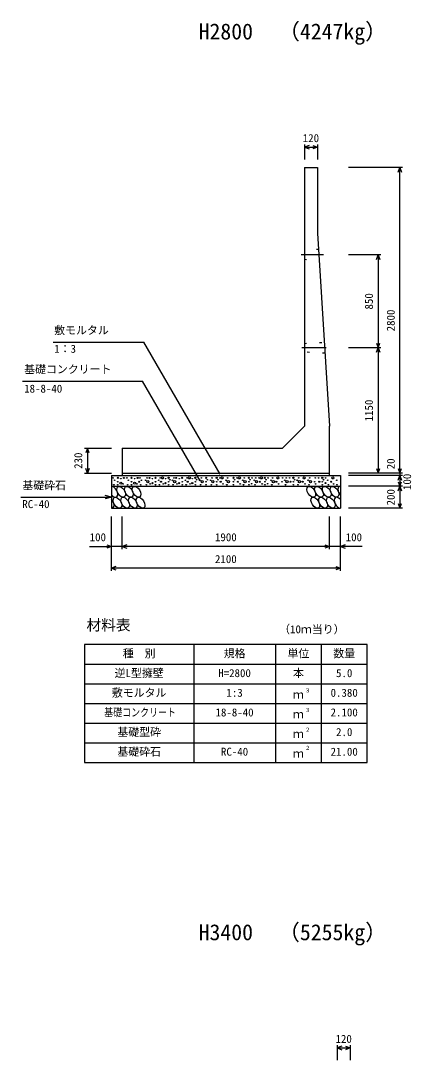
# Model space of a CAD drawing. Units: millimetres, scale not verified. Extents: x -67200 to 67200, y -23760 to 23760.
# Drawn here: x 23657 to 27236, y -10461 to -937 of the extents above; entities that cross this region are included whole.
import ezdxf
from ezdxf.enums import TextEntityAlignment as Align

# ---------------------------------------------------------------- set-up
doc = ezdxf.new("R2010")
doc.units = ezdxf.units.MM
doc.header["$LTSCALE"] = 80
doc.linetypes.add('CHAIN1', pattern=[8, 5, -1, 1, -1])
doc.linetypes.add('DOTTED', pattern=[1.75, 0.25, -1.5])
for name, color, linetype, lineweight in [('0-0_CENTER', 7, 'CHAIN1', 25), ('0-1_DIM', 7, 'Continuous', 25), ('0-3_HATCH', 6, 'Continuous', 25), ('0-4_HYO', 3, 'Continuous', 25), ('0-5_HYO2', 4, 'Continuous', 25), ('0-6_OUTLINE', 1, 'Continuous', 25), ('0-7_OUTLINE2', 4, 'DOTTED', 25), ('0-8_TXT', 7, 'Continuous', 25)]:
    doc.layers.add(name, color=color, linetype=linetype, lineweight=lineweight)
doc.styles.add('ＭＳ ゴシック', font='')
doc.styles.get('ＭＳ ゴシック').set_extended_font_data('MS Gothic')

msp = doc.modelspace()

# ---------------------------------------------------------------- linework, layer by layer
at = {"layer": '0-0_CENTER'}
for p, q in [((26432.3, -3082.56), (26226.97, -3082.56)), ((26456.57, -3932.56), (26232.77, -3932.56))]:
    msp.add_line(p, q, dxfattribs=at)
at = {"layer": '0-1_DIM'}
for p, q in [((26257, -2070.67), (26257, -2207.56)), ((26377, -2070.67), (26377, -2207.56)), ((26257, -2095.67), (26377, -2095.67)), ((27157, -2282.56), (26662, -2282.56)), ((27132, -5082.56), (27132, -2282.56)), ((26957, -3082.56), (26662, -3082.56)), ((26932, -3082.56), (26932, -3932.56)), ((23953.9, -3881.16), (24786.32, -3881.16)), ((25485.03, -5091.36), (24786.32, -3881.16)), ((26957, -3932.56), (26662, -3932.56)), ((26932, -3932.56), (26932, -5082.56)), ((23672.29, -4238.67), (24771.84, -4238.67)), ((25299.89, -5153.28), (24771.84, -4238.67)), ((24242, -4852.56), (24487, -4852.56)), ((24267, -4852.56), (24267, -5082.56)), ((24242, -5082.56), (24487, -5082.56)), ((27157, -5082.56), (26662, -5082.56)), ((27157, -5102.56), (26662, -5102.56)), ((27132, -5082.56), (27132, -5102.56)), ((27132, -5102.56), (27132, -5202.56)), ((27157, -5202.56), (26662, -5202.56)), ((27132, -5202.56), (27132, -5402.56)), ((24487, -5302.56), (24429.04, -5287.04)), ((27157, -5402.56), (26662, -5402.56)), ((24487, -5977.56), (24487, -5477.56)), ((24587, -5777.56), (24587, -5477.56)), ((26487, -5777.56), (26487, -5477.56)), ((26487, -5777.56), (26487, -5477.56)), ((26587, -5977.56), (26587, -5477.56)), ((24287.46, -5752.56), (24487, -5752.56)), ((24587, -5752.56), (24487, -5752.56)), ((26487, -5752.56), (24587, -5752.56)), ((26587, -5752.56), (26487, -5752.56)), ((26786.54, -5752.56), (26587, -5752.56)), ((26587, -5952.56), (24487, -5952.56)), ((26557, -10323.68), (26557, -10460.57)), ((26557, -10348.68), (26677, -10348.68)), ((26677, -10323.68), (26677, -10460.57))]:
    msp.add_line(p, q, dxfattribs=at)
for points in [[(26299.29, -2080.28), (26257, -2095.67), (26299.29, -2111.06)], [(26334.71, -2080.28), (26377, -2095.67), (26334.71, -2111.06)], [(27116.61, -2324.85), (27132, -2282.56), (27147.39, -2324.85)], [(26916.61, -3124.85), (26932, -3082.56), (26947.39, -3124.85)], [(26916.61, -3890.28), (26932, -3932.56), (26947.39, -3890.28)], [(26916.61, -3974.85), (26932, -3932.56), (26947.39, -3974.85)], [(24282.39, -4894.85), (24267, -4852.56), (24251.61, -4894.85)], [(24282.39, -5040.28), (24267, -5082.56), (24251.61, -5040.28)], [(26916.61, -5040.28), (26932, -5082.56), (26947.39, -5040.28)], [(27116.61, -5040.28), (27132, -5082.56), (27147.39, -5040.28)], [(27116.61, -5144.85), (27132, -5102.56), (27147.39, -5144.85)], [(27116.61, -5160.28), (27132, -5202.56), (27147.39, -5160.28)], [(27116.61, -5244.85), (27132, -5202.56), (27147.39, -5244.85)], [(23656.68, -5302.56), (24487, -5302.56), (24429.04, -5318.09)], [(27116.61, -5360.28), (27132, -5402.56), (27147.39, -5360.28)], [(24444.71, -5737.17), (24487, -5752.56), (24444.71, -5767.96)], [(24629.29, -5737.17), (24587, -5752.56), (24629.29, -5767.96)], [(26444.71, -5737.17), (26487, -5752.56), (26444.71, -5767.96)], [(26629.29, -5737.17), (26587, -5752.56), (26629.29, -5767.96)], [(24529.29, -5937.17), (24487, -5952.56), (24529.29, -5967.96)], [(26544.71, -5937.17), (26587, -5952.56), (26544.71, -5967.96)], [(26599.29, -10333.29), (26557, -10348.68), (26599.29, -10364.07)], [(26634.71, -10333.29), (26677, -10348.68), (26634.71, -10364.07)]]:
    msp.add_lwpolyline(points, dxfattribs=at)
at = {"layer": '0-3_HATCH'}
for centre, radius in [((24502.97, -5125.39), 2.5), ((24545.86, -5124.51), 5), ((24573.9, -5132.39), 2.5), ((24601.94, -5125.39), 5), ((24629.07, -5125.39), 2.5), ((24671.97, -5124.51), 5), ((24700.01, -5132.39), 2.5), ((24728.04, -5125.39), 5), ((24749.07, -5125.39), 2.5), ((24814.93, -5125.39), 2.5), ((24835.96, -5125.39), 5), ((24863.99, -5132.39), 2.5), ((24892.03, -5124.51), 5), ((24934.93, -5125.39), 2.5), ((24955.96, -5125.39), 10), ((24983.99, -5132.39), 2.5), ((25012.03, -5124.51), 5), ((25023.37, -5142.08), 2.5), ((25060.15, -5125.39), 2.5), ((25081.18, -5125.39), 5), ((25109.22, -5132.39), 2.5), ((25137.26, -5124.51), 5), ((25180.15, -5125.39), 2.5), ((25201.18, -5125.39), 10), ((25229.22, -5132.39), 2.5), ((25257.26, -5124.51), 5), ((25268.6, -5142.08), 2.5), ((25312.08, -5125.39), 2.5), ((25355.7, -5124.51), 5), ((25367.04, -5142.08), 2.5), ((25410.51, -5125.39), 2.5), ((25452.69, -5124.51), 5), ((25464.03, -5142.08), 2.5), ((25482.39, -5125.39), 2.5), ((25503.42, -5125.39), 10), ((25552.79, -5125.39), 2.5), ((25606.08, -5124.51), 5), ((25617.42, -5142.08), 2.5), ((25640.05, -5125.39), 2.5), ((25661.08, -5125.39), 10), ((25705.76, -5125.39), 2.5), ((25747.94, -5124.51), 5), ((25759.28, -5142.08), 2.5), ((25777.63, -5125.39), 2.5), ((25810.89, -5125.39), 2.5), ((25841.67, -5125.39), 2.5), ((25862.71, -5125.39), 10), ((25894.47, -5124.51), 5), ((25905.81, -5142.08), 2.5), ((25924.17, -5125.39), 2.5), ((25965.18, -5125.39), 2.5), ((26013.34, -5125.39), 10), ((26057.43, -5125.39), 2.5), ((26090.68, -5125.39), 2.5), ((26121.47, -5125.39), 2.5), ((26155.87, -5124.51), 5), ((26167.21, -5142.08), 2.5), ((26204.35, -5125.39), 2.5), ((26254.99, -5125.39), 10), ((26305.62, -5125.39), 2.5), ((26357.09, -5125.39), 2.5), ((26386.46, -5125.39), 2.5), ((26420.87, -5124.51), 5), ((26432.21, -5142.08), 2.5), ((26451.18, -5125.39), 2.5), ((26517.04, -5125.39), 10), ((24509.98, -5188.42), 2.5), ((24516.99, -5146.4), 2.5), ((24545.86, -5160.4), 2.5), ((24545.86, -5188.42), 2.5), ((24573.9, -5173.54), 10), ((24594.93, -5180.54), 2.5), ((24636.08, -5188.42), 2.5), ((24643.09, -5146.4), 2.5), ((24671.97, -5160.4), 2.5), ((24671.97, -5188.42), 2.5), ((24700.01, -5173.54), 10), ((24721.03, -5180.54), 2.5), ((24742.06, -5160.4), 5), ((24756.08, -5188.42), 2.5), ((24763.09, -5146.4), 2.5), ((24800.91, -5146.4), 2.5), ((24807.92, -5188.42), 2.5), ((24821.94, -5160.4), 10), ((24842.97, -5180.54), 2.5), ((24863.99, -5173.54), 5), ((24892.03, -5160.4), 2.5), ((24892.03, -5188.42), 2.5), ((24920.91, -5146.4), 2.5), ((24927.92, -5188.42), 2.5), ((24941.94, -5160.4), 5), ((24962.97, -5180.54), 2.5), ((24983.99, -5173.54), 5), ((25012.03, -5160.4), 2.5), ((25012.03, -5188.42), 2.5), ((25046.13, -5146.4), 2.5), ((25053.14, -5188.42), 2.5), ((25067.16, -5160.4), 10), ((25088.19, -5180.54), 2.5), ((25109.22, -5173.54), 5), ((25137.26, -5160.4), 2.5), ((25137.26, -5188.42), 2.5), ((25166.13, -5146.4), 2.5), ((25173.14, -5188.42), 2.5), ((25187.16, -5160.4), 5), ((25208.19, -5180.54), 2.5), ((25229.22, -5173.54), 5), ((25257.26, -5160.4), 2.5), ((25257.26, -5188.42), 2.5), ((25298.06, -5146.4), 2.5), ((25305.07, -5188.42), 2.5), ((25319.09, -5160.4), 10), ((25355.7, -5160.4), 2.5), ((25355.7, -5188.42), 2.5), ((25396.5, -5146.4), 2.5), ((25403.51, -5188.42), 2.5), ((25417.53, -5160.4), 10), ((25452.69, -5160.4), 2.5), ((25452.69, -5188.42), 2.5), ((25489.4, -5160.4), 5), ((25510.43, -5180.54), 2.5), ((25538.77, -5146.4), 2.5), ((25545.78, -5188.42), 2.5), ((25559.8, -5160.4), 10), ((25606.08, -5160.4), 2.5), ((25606.08, -5188.42), 2.5), ((25647.06, -5160.4), 5), ((25668.09, -5180.54), 2.5), ((25691.74, -5146.4), 2.5), ((25698.75, -5188.42), 2.5), ((25712.77, -5160.4), 10), ((25747.94, -5160.4), 2.5), ((25747.94, -5188.42), 2.5), ((25772.59, -5178.76), 2.5), ((25796.87, -5146.4), 2.5), ((25803.88, -5188.42), 2.5), ((25817.9, -5160.4), 10), ((25848.69, -5160.4), 5), ((25869.71, -5180.54), 2.5), ((25894.47, -5160.4), 2.5), ((25894.47, -5188.42), 2.5), ((25919.13, -5178.76), 2.5), ((25951.16, -5146.4), 2.5), ((25958.17, -5188.42), 2.5), ((25972.19, -5160.4), 10), ((25999.32, -5160.4), 5), ((26020.35, -5180.54), 2.5), ((26050.99, -5160.4), 2.5), ((26076.66, -5146.4), 2.5), ((26083.67, -5188.42), 2.5), ((26097.69, -5160.4), 10), ((26128.48, -5160.4), 5), ((26155.87, -5160.4), 2.5), ((26155.87, -5188.42), 2.5), ((26190.33, -5146.4), 2.5), ((26197.34, -5188.42), 2.5), ((26211.36, -5160.4), 10), ((26240.97, -5160.4), 5), ((26261.99, -5180.54), 2.5), ((26291.61, -5146.4), 2.5), ((26298.62, -5188.42), 2.5), ((26312.64, -5160.4), 10), ((26350.66, -5160.4), 2.5), ((26359, -5180.54), 2.5), ((26393.48, -5160.4), 5), ((26420.87, -5160.4), 2.5), ((26420.87, -5188.42), 2.5), ((26451.35, -5172.69), 5), ((26470.39, -5146.4), 2.5), ((26477.4, -5188.42), 2.5), ((26503.02, -5160.4), 5), ((26524.05, -5180.54), 2.5), ((26553.66, -5146.4), 2.5), ((26555.13, -5188.42), 2.5)]:
    msp.add_circle(centre, radius, dxfattribs=at)
for centre, start_param, end_param in [((24505.48, -5252.58), 1.8420047, 5.9474138), ((26603.49, -5252.58), 5.8918262, 8.1807776), ((24471.72, -5352.56), 2.7173119, 5.0721066), ((26569.73, -5352.56), 5.0173796, 9.0552242)]:
    msp.add_ellipse(centre, major_axis=(-29.09, 47.08), ratio=0.5792, start_param=start_param, end_param=end_param, dxfattribs=at)
for centre in [(24576.42, -5252.58), (24647.37, -5252.58), (24718.31, -5252.58), (26319.71, -5252.58), (26390.65, -5252.58), (26461.6, -5252.58), (26532.54, -5252.58), (24542.66, -5352.56), (24613.61, -5352.56), (24684.55, -5352.56), (24755.5, -5352.56), (26356.89, -5352.56), (26427.84, -5352.56), (26498.78, -5352.56)]:
    msp.add_ellipse(centre, major_axis=(-29.09, 47.08), ratio=0.5792, dxfattribs=at)
at = {"layer": '0-4_HYO'}
for p, q in [((25242, -6652.56), (25242, -7732.56)), ((25992, -6652.56), (25992, -7732.56)), ((26412, -6652.56), (26412, -7732.56)), ((24242, -6832.56), (26832, -6832.56))]:
    msp.add_line(p, q, dxfattribs=at)
msp.add_lwpolyline([(24242, -7732.56), (26832, -7732.56), (26832, -6652.56), (24242, -6652.56)], close=True, dxfattribs=at)
at = {"layer": '0-5_HYO2'}
for p, q in [((24242, -7012.56), (26832, -7012.56)), ((24242, -7192.56), (26832, -7192.56)), ((24242, -7372.56), (26832, -7372.56)), ((24242, -7552.56), (26832, -7552.56))]:
    msp.add_line(p, q, dxfattribs=at)
at = {"layer": '0-6_OUTLINE'}
for p, q in [((26257, -2282.56), (26257, -4652.56)), ((26257, -2282.56), (26377, -2282.56)), ((26377, -2282.56), (26377, -2882.56)), ((26377, -2882.56), (26487, -4652.56)), ((26257, -4652.56), (26057, -4852.56)), ((26487, -5102.56), (26487, -4652.56)), ((24587, -4852.56), (26057, -4852.56)), ((24587, -4852.56), (24587, -5102.56)), ((24487, -5102.56), (24487, -5402.56)), ((24587, -5082.56), (26487, -5082.56)), ((24487, -5202.56), (26587, -5202.56)), ((24487, -5402.56), (26587, -5402.56))]:
    msp.add_line(p, q, dxfattribs=at)
msp.add_lwpolyline([(24487, -5102.56), (26587, -5102.56), (26587, -5402.56)], dxfattribs=at)
at = {"layer": '0-7_OUTLINE2'}
for p, q in [((26386.32, -3032.56), (26257, -3042.56)), ((26257, -3122.56), (26392.54, -3132.56)), ((26257, -3892.56), (26436.04, -3882.56)), ((26442.25, -3982.56), (26257, -3972.56))]:
    msp.add_line(p, q, dxfattribs=at)

# ---------------------------------------------------------------- texts
at = {"layer": '0-1_DIM', "style": 'ＭＳ ゴシック'}
for s, p in [('120', (26242, -2070.67)), ('敷モルタル', (23963.26, -3831.16)), ('1：3', (23963.26, -4001.27)), ('基礎コンクリート', (23687.67, -4188.67)), ('18-8-40', (23687.67, -4366.3)), ('基礎砕石', (23671.01, -5252.56)), ('RC-40', (23671.01, -5423.94)), ('100', (24288.36, -5727.56)), ('1900', (25437, -5727.56)), ('100', (26635.64, -5727.56)), ('2100', (25437, -5927.56)), ('120', (26542, -10323.68))]:
    msp.add_text(s, height=73.31, dxfattribs=at).set_placement(p, align=Align.BOTTOM_LEFT)
for s, p in [('850', (26907, -3582.56)), ('2800', (27107, -3782.56)), ('1150', (26907, -4607.56)), ('230', (24242, -5042.56)), ('20', (27107, -5046.6)), ('100', (27257, -5236.59)), ('200', (27107, -5377.56))]:
    msp.add_text(s, height=73.31, rotation=90, dxfattribs=at).set_placement(p, align=Align.BOTTOM_LEFT)
at = {"layer": '0-8_TXT', "style": 'ＭＳ ゴシック'}
for s, height, p in [('（4247kg）', 146.6, (26015.62, -1152.32)), ('H2800', 146.6, (25287, -1152.32)), ('材料表', 98.97, (24258.67, -6552.56)), ('（10ｍ当り）', 73.31, (26025.33, -6570.9)), ('種\u3000別', 73.31, (24592, -6792.56)), ('規格', 73.31, (25517, -6792.56)), ('単位', 73.31, (26102, -6792.56)), ('数量', 73.31, (26522, -6792.56)), ('逆L型擁壁', 73.31, (24517, -6972.56)), ('H=2800', 73.31, (25467, -6972.56)), ('本', 73.31, (26152, -6972.56)), ('5.0', 73.31, (26547, -6972.56)), ('敷モルタル', 73.31, (24492, -7152.56)), ('1:3', 73.31, (25542, -7152.56)), ('ｍ', 73.31, (26152, -7169.23)), ('３', 36.66, (26261.24, -7101.95)), ('0.380', 73.31, (26497, -7152.56)), ('３', 36.66, (26261.24, -7281.95)), ('18-8-40', 73.31, (25442, -7332.56)), ('ｍ', 73.31, (26152, -7349.23)), ('2.100', 73.31, (26497, -7332.56)), ('基礎型砕', 73.31, (24542, -7512.56)), ('２', 36.66, (26261.24, -7461.95)), ('2.0', 73.31, (26547, -7512.56)), ('ｍ', 73.31, (26152, -7529.23)), ('基礎砕石', 73.31, (24542, -7692.56)), ('RC-40', 73.31, (25492, -7692.56)), ('２', 36.66, (26261.24, -7628.62)), ('21.00', 73.31, (26497, -7692.56)), ('ｍ', 73.31, (26152, -7709.23)), ('H3400', 146.6, (25287, -9405.32)), ('（5255kg）', 146.6, (26015.62, -9405.32))]:
    msp.add_text(s, height=height, dxfattribs=at).set_placement(p, align=Align.BOTTOM_LEFT)
at = {"layer": '0-8_TXT', "style": 'ＭＳ ゴシック', "width": 0.8}
msp.add_text('基礎コンクリート', height=73.31, dxfattribs=at).set_placement((24422, -7332.56), align=Align.BOTTOM_LEFT)

doc.saveas('drawing.dxf')
